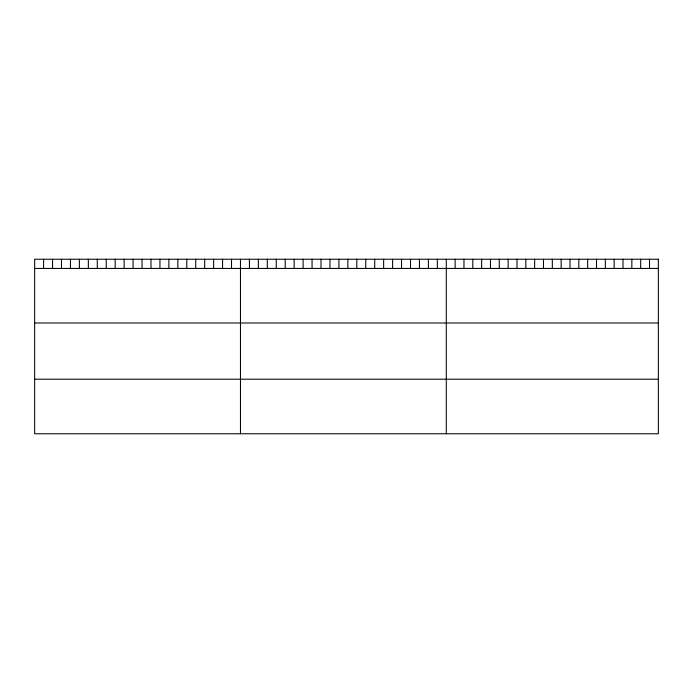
<?xml version="1.0" encoding="UTF-8"?>
<svg xmlns="http://www.w3.org/2000/svg" width="693" height="693" viewBox="0 0 693 693"><rect width="100%" height="100%" fill="white"/><g stroke="black" fill="none" stroke-linecap="round" stroke-linejoin="round"><path stroke-width="1.04" d="M34.65 268.434L658.35 268.434M34.65 322.99L658.35 322.99M34.65 379.201L658.35 379.201M649.514 259.234L649.514 268.434M640.678 259.234L640.678 268.434M631.843 259.234L631.843 268.434M623.007 259.234L623.007 268.434M614.171 259.234L614.171 268.434M605.335 259.234L605.335 268.434M596.5 259.234L596.5 268.434M587.664 259.234L587.664 268.434M578.828 259.234L578.828 268.434M569.992 259.234L569.992 268.434M561.157 259.234L561.157 268.434M552.321 259.234L552.321 268.434M543.485 259.234L543.485 268.434M534.649 259.234L534.649 268.434M525.814 259.234L525.814 268.434M516.978 259.234L516.978 268.434M508.142 259.234L508.142 268.434M499.306 259.234L499.306 268.434M490.471 259.234L490.471 268.434M481.635 259.234L481.635 268.434M472.799 259.234L472.799 268.434M463.964 259.234L463.964 268.434M455.128 259.234L455.128 268.434M446.292 259.234L446.292 433.766M437.344 259.234L437.344 268.434M428.395 259.234L428.395 268.434M419.447 259.234L419.447 268.434M410.499 259.234L410.499 268.434M401.55 259.234L401.55 268.434M392.602 259.234L392.602 268.434M383.653 259.234L383.653 268.434M374.705 259.234L374.705 268.434M365.757 259.234L365.757 268.434M356.808 259.234L356.808 268.434M347.86 259.234L347.86 268.434M338.903 259.234L338.903 268.434M329.955 259.234L329.955 268.434M321.006 259.234L321.006 268.434M312.058 259.234L312.058 268.434M303.11 259.234L303.11 268.434M294.161 259.234L294.161 268.434M285.213 259.234L285.213 268.434M276.264 259.234L276.264 268.434M267.316 259.234L267.316 268.434M258.368 259.234L258.368 268.434M249.419 259.234L249.419 268.434M240.471 259.234L240.471 433.766M231.523 259.234L231.523 268.434M222.574 259.234L222.574 268.434M213.626 259.234L213.626 268.434M204.678 259.234L204.678 268.434M195.729 259.234L195.729 268.434M186.781 259.234L186.781 268.434M177.832 259.234L177.832 268.434M168.884 259.234L168.884 268.434M159.936 259.234L159.936 268.434M150.987 259.234L150.987 268.434M142.039 259.234L142.039 268.434M133.082 259.234L133.082 268.434M124.134 259.234L124.134 268.434M115.185 259.234L115.185 268.434M106.237 259.234L106.237 268.434M97.289 259.234L97.289 268.434M88.34 259.234L88.34 268.434M79.392 259.234L79.392 268.434M70.443 259.234L70.443 268.434M61.495 259.234L61.495 268.434M52.547 259.234L52.547 268.434M43.598 259.234L43.598 268.434M658.35 259.234L34.65 259.234L34.65 433.766L658.35 433.766L658.35 259.234"/></g></svg>
